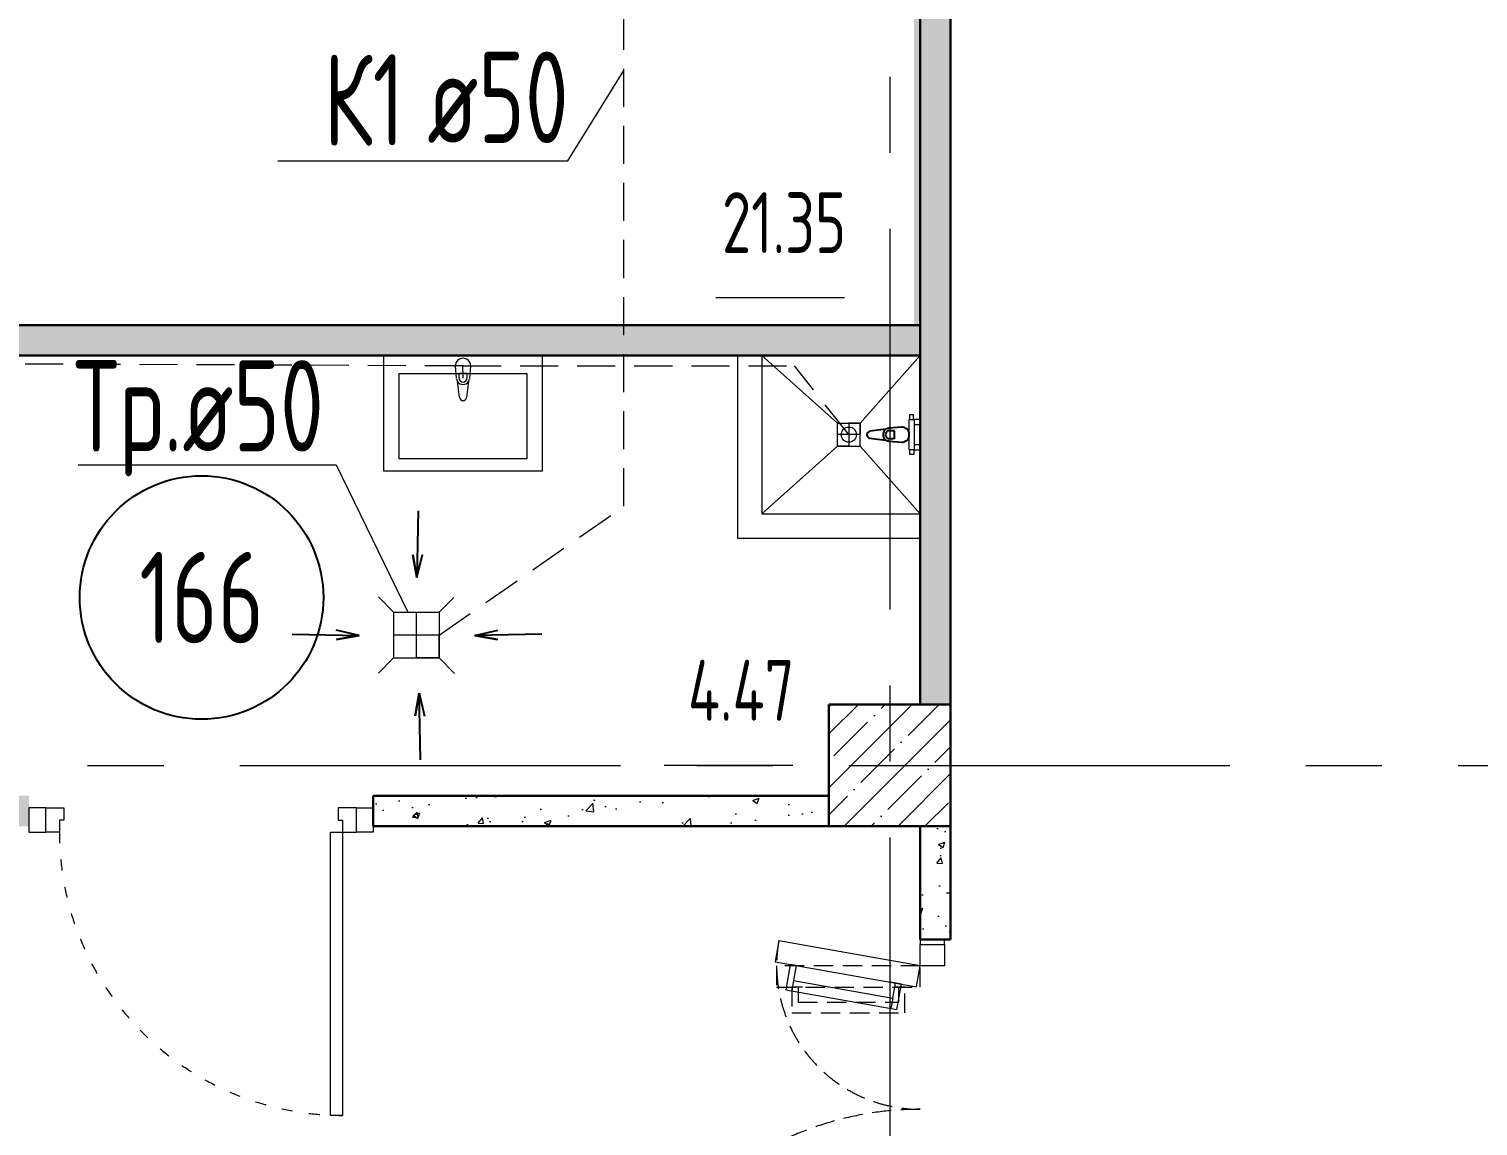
# Model space of a CAD drawing. Header units: millimetres. Extents: x -8689834 to 9419935, y -370377 to 166066.
# Drawn here: x -185060 to -180302, y 117416 to 121020 of the extents above; entities that cross this region are included whole.
import ezdxf
from ezdxf import colors
from ezdxf.entities.mleader import LeaderData, LeaderLine
from ezdxf.enums import TextEntityAlignment as Align
from ezdxf.math import Vec2, Vec3

# ---------------------------------------------------------------- set-up
doc = ezdxf.new("R2010")
doc.units = ezdxf.units.MM
doc.header["$MEASUREMENT"] = 0
for name, pattern in [('01_base$0$DASHED2', [0.375, 0.25, -0.125]), ('ACAD_ISO03W100', [30, 12, -18]), ('CENTER', [2, 1.25, -0.25, 0.25, -0.25]), ('DASHED', [19.05, 12.7, -6.35])]:
    doc.linetypes.add(name, pattern=pattern)
doc.layers.get('0').update_dxf_attribs({"color": 250, "lineweight": 9})
for name, color, linetype, lineweight in [('_0', 250, 'Continuous', 9), ('АР_Двери', 175, 'Continuous', 18), ('АР_Колонны', 250, 'Continuous', 30), ('АР_Колонны Штрих', 250, 'Continuous', 5), ('АР_Маркер экспликации', 239, 'Continuous', 13), ('АР_Номер помещения', 1, 'Continuous', 25), ('АР_Оси', 195, 'Continuous', 9), ('АР_Отметки', 250, 'Continuous', 15), ('АР_Перегородки витражные', 152, 'Continuous', 13), ('АР_Перегородки газоблок', 165, 'Continuous', 30), ('АР_Перегородки газоблок_Штрих', 165, 'Continuous', 5), ('АР_Помещения_площадь', 19, 'Continuous', 9), ('АР_тонкая линия', 250, 'Continuous', 0), ('ВК_канализация', 32, 'Continuous', 30)]:
    doc.layers.add(name, color=color, linetype=linetype, lineweight=lineweight)
for name, color, linetype in [('Строит. поддон', 7, 'Continuous'), ('ТХ_ВК_оборуд.ТХ', 250, 'Continuous'), ('ТХ_ВК_трапы', 5, 'Continuous'), ('ТХ_сантехника', 253, 'Continuous')]:
    doc.layers.add(name, color=color, linetype=linetype)
doc.styles.add('ISOCPEUR', font='isocpeur.ttf', dxfattribs={"width": 0.7})
doc.styles.get("Standard").update_dxf_attribs({"font": 'isocpeur.ttf', "width": 0.7})
pattern_1 = [(50, (0, 0), (215.17805, -18.82564), [22.5, -247.5]), (355, (0, 0), (-41.6254, 225.65764), [18, -198]), (100.45144, (17.93, -1.57), (173.55265, 206.832), [19.12206, -210.34263]), (46.1842, (0, 60), (320.1724, -49.65578), [33.75, -371.25]), (96.63564, (26.68, 55.86), (280.3986, 292.2356), [28.6831, -315.51413]), (351.18416, (0, 60), (280.3986, 292.2356), [27, -297]), (21, (30, 45), (179.07212, -120.78567), [22.5, -247.5]), (326, (30, 45), (72.9946, 217.54501), [18, -198]), (71.45144, (44.92, 34.93), (252.06671, 96.75935), [19.12206, -210.34263]), (37.5, (0, 0), (3.647957, 99.868156), [0, -195.6, 0, -201, 0, -198.75]), (7.5, (0, 0), (78.92086, 118.323514), [0, -114.6, 0, -191.1, 0, -75.75]), (327.5, (-66.9, 0), (160.14673, -6.766462), [0, -75, 0, -234, 0, -310.5]), (317.5, (-96.9, 0), (174.95585, 30.031495), [0, -97.5, 0, -155.4, 0, -220.5])]

# ---------------------------------------------------------------- blocks, each defined once
blk = doc.blocks.new('*U689')
for points in [[(-55, -80), (-55, 0), (-115, 0), (-115, -40), (-100, -40), (-100, -80), (-55, -80)], [(0, 0), (0, -80), (-55, -80), (-55, 0), (0, 0)], [(-1130, 0), (-1130, -80), (-1075, -80), (-1075, 0), (-1130, 0)], [(-1075, -80), (-1075, 0), (-1015, 0), (-1015, -40), (-1030, -40), (-1030, -80), (-1075, -80)]]:
    blk.add_lwpolyline(points)
blk.add_lwpolyline([(-100, -80), (-100, -1010), (-140, -1010), (-140, -80)], close=True)
at = {"linetype": 'ACAD_ISO03W100', "ltscale": 3}
blk.add_arc((-100, -80), 930, 180, 270, dxfattribs=at)
blk = doc.blocks.new('*U32')
at = {"layer": 'АР_Номер помещения', "color": 7}
blk.add_circle((-263.9, -2290.1), 400, dxfattribs=at)
at = {"layer": 'АР_Помещения_площадь', "color": 7}
blk.add_line((1800.3, -4019.8), (1377.9, -4019.8), dxfattribs=at)
at = {"color": 7, "style": 'ISOCPEUR', "width": 0.7, "flags": 1}
blk.add_attdef('КАТЕГОРИЯ', (-499.2, -2092.2), '', height=250, dxfattribs=at)
at = {"layer": 'АР_Номер помещения', "color": 7, "style": 'ISOCPEUR', "width": 0.7}
blk.add_attdef('НОМЕР_ПОМЕЩЕНИЯ', text='', height=300, dxfattribs=at).set_placement((-263.9, -2290.1), align=Align.MIDDLE_CENTER)
at = {"layer": 'АР_Помещения_площадь', "color": 7, "lineweight": 30, "width": 0.7, "flags": 104}
blk.add_attdef('ИМЯ_ПОМЕЩЕНИЯ', text='', height=100, dxfattribs=at).set_placement((157.6, 1217.1), align=Align.MIDDLE_CENTER)
at = {"layer": 'АР_Помещения_площадь', "color": 7, "style": 'ISOCPEUR', "width": 0.7}
blk.add_attdef('ПЛОЩАДЬ_ПОМЕЩЕНИЯ', text='', height=200, dxfattribs=at).set_placement((1805.1, -3773.3), align=Align.MIDDLE_RIGHT)
blk = doc.blocks.new('*U34')
at = {"layer": 'АР_Номер помещения', "color": 7}
blk.add_circle((-30.8, -1656.5), 400, dxfattribs=at)
at = {"layer": 'АР_Помещения_площадь', "color": 7}
blk.add_line((1910.9, -2207.8), (1488.5, -2207.8), dxfattribs=at)
at = {"color": 7, "style": 'ISOCPEUR', "width": 0.7, "flags": 1}
blk.add_attdef('КАТЕГОРИЯ', (-499.2, -2092.2), '', height=250, dxfattribs=at)
at = {"layer": 'АР_Номер помещения', "color": 7, "style": 'ISOCPEUR', "width": 0.7}
blk.add_attdef('НОМЕР_ПОМЕЩЕНИЯ', text='', height=300, dxfattribs=at).set_placement((-30.8, -1656.5), align=Align.MIDDLE_CENTER)
at = {"layer": 'АР_Помещения_площадь', "color": 7, "lineweight": 30, "width": 0.7, "flags": 104}
blk.add_attdef('ИМЯ_ПОМЕЩЕНИЯ', text='', height=100, dxfattribs=at).set_placement((157.6, 1217.1), align=Align.MIDDLE_CENTER)
at = {"layer": 'АР_Помещения_площадь', "color": 7, "style": 'ISOCPEUR', "width": 0.7}
blk.add_attdef('ПЛОЩАДЬ_ПОМЕЩЕНИЯ', text='', height=200, dxfattribs=at).set_placement((1915.7, -1961.3), align=Align.MIDDLE_RIGHT)
blk = doc.blocks.new('1700-3')
for p, q in [((-415.6, 1464.7), (-421.7, 1430.3)), ((-89.7, 1407.3), (-95.8, 1372.8))]:
    blk.add_line(p, q)
at = {"linetype": 'DASHED', "ltscale": 5}
for p, q in [((-80.2, 100.2), (-83.2, 135)), ((-991.2, 20.5), (-994.2, 55.3))]:
    blk.add_line(p, q, dxfattribs=at)
for points in [[(-476.3, 1526), (-12.1, 1444.2), (0, 1513), (-464.1, 1594.8)], [(0, -13), (-1050.7, -104.9), (-1056.8, -35.3), (-6.1, 56.6)]]:
    blk.add_lwpolyline(points, close=True)
for points in [[(80, 1600), (0, 1600), (0, 1583), (80, 1583), (80, 1600)], [(0, 1583), (80, 1583), (80, 1513), (50, 1513), (50, 1513), (0, 1513), (0, 1583)], [(-392.2, 1511.2), (-426.7, 1517.3), (-441.4, 1433.7), (-76.1, 1369.3), (-61.4, 1452.9), (-95.8, 1459)], [(-407, 1513.8), (-415.6, 1464.7), (-89.7, 1407.3), (-81.1, 1456.4)], [(-971.9, -27.9), (-1006.8, -31), (-1014.2, 53.6), (-63.3, 136.8), (-55.9, 52.2), (-90.8, 49.2)], [(-986.8, -29.2), (-991.2, 20.5), (-80.2, 100.2), (-75.8, 50.5)], [(0, -83), (80, -83), (80, -13), (50, -13), (50, -13), (0, -13), (0, -83)], [(80, -100), (0, -100), (0, -83), (80, -83), (80, -100)]]:
    blk.add_lwpolyline(points)
for points in [[(-471.3, 1443.1), (0, 1443.1), (0, 1513), (-471.3, 1513)], [(0, -13), (-1054.7, -13), (-1054.7, 56.9), (0, 56.9)]]:
    blk.add_lwpolyline(points, close=True, dxfattribs=at)
for points in [[(-385.9, 1443.1), (-420.9, 1443.1), (-420.9, 1358.3), (-50, 1358.3), (-50, 1443.1), (-85, 1443.1)], [(-400.9, 1443.1), (-400.9, 1393.3), (-70, 1393.3), (-70, 1443.1)], [(-969.5, 56.9), (-1004.5, 56.9), (-1004.5, 141.7), (-50, 141.7), (-50, 56.9), (-85, 56.9)], [(-984.5, 56.9), (-984.5, 106.7), (-70, 106.7), (-70, 56.9)]]:
    blk.add_lwpolyline(points, dxfattribs=at)
for centre, radius, start, end in [((0, 1513), 471.3, 170, 270), ((0, -13), 1054.7, 90, 181.2023)]:
    blk.add_arc(centre, radius, start, end, dxfattribs=at)
blk = doc.blocks.new('Из_буфера27431')
at = {"linetype": 'Continuous', "lineweight": 5}
for p, q in [((-138.5, 11.1), (-85.6, 17.7)), ((-138.5, 11.1), (-85.6, 17.7)), ((-76.1, 21), (-34.1, 25)), ((-76.1, 21), (-34.1, 25)), ((-59, 13.6), (-73.9, 13.6)), ((-59, 13.6), (-73.9, 13.6)), ((-59, -13.6), (-59, 13.6)), ((-59, -13.6), (-59, 13.6)), ((-85.6, -17.7), (-138.5, -11.1)), ((-85.6, -17.7), (-138.5, -11.1)), ((-34.1, -25), (-76.1, -21)), ((-34.1, -25), (-76.1, -21)), ((-73.9, -13.6), (-59, -13.6)), ((-73.9, -13.6), (-59, -13.6))]:
    blk.add_line(p, q, dxfattribs=at)
for points in [[(0, -260), (-380, -260), (-380, 260), (0, 260)], [(-59, -210), (-339.1, -210), (-339.1, 210), (-59, 210)], [(-59, -210), (-339.1, -210), (-339.1, 210), (-59, 210)]]:
    blk.add_lwpolyline(points, close=True, dxfattribs=at)
for centre, radius, start, end in [((-137.1, 0), 11.2, 97.1389, 262.8611), ((-137.1, 0), 11.2, 97.1389, 262.8611), ((-74.2, 0), 21.1, 122.771, 237.229), ((-74.2, 0), 21.1, 122.771, 237.229), ((-73.9, 0), 13.6, 90, 270), ((-73.9, 0), 13.6, 90, 270), ((-74.2, 0), 21.1, 95.1696, 122.771), ((-74.2, 0), 21.1, 95.1696, 122.771), ((-34.1, 0), 25, 270, 90), ((-34.1, 0), 25, 270, 90), ((-74.2, 0), 21.1, 237.229, 264.8304), ((-74.2, 0), 21.1, 237.229, 264.8304)]:
    blk.add_arc(centre, radius, start, end, dxfattribs=at)
blk = doc.blocks.new('_DotSmall')
at = {"color": 0, "linetype": 'ByBlock', "const_width": 0.5}
blk.add_lwpolyline([(-0.0625, 0, 1), (0.0625, 0, 1)], format="xyb", close=True, dxfattribs=at)
blk = doc.blocks.new('смеситель короткий')
for p, q in [((42, 21), (0, 25)), ((24.9, 13.6), (39.8, 13.6)), ((24.9, -13.6), (24.9, 13.6)), ((104.4, 11.1), (51.5, 17.7)), ((0, -25), (42, -21)), ((39.8, -13.6), (24.9, -13.6)), ((51.5, -17.7), (104.4, -11.1))]:
    blk.add_line(p, q)
for centre, major_axis, start_param, end_param in [((0, 0), (-17.7, 17.7), -0.785398, 2.356194), ((39.8, 0), (9.62, 9.62), 3.926991, 7.068583), ((40.1, 0), (-14.9, 14.9), -1.35736, -0.875625), ((40.1, 0), (14.9, 14.9), 4.498953, 6.496621), ((103, 0), (7.91, 7.91), 4.051589, 6.943986), ((40.1, 0), (14.9, 14.9), 4.017217, 4.498953)]:
    blk.add_ellipse(centre, major_axis=major_axis, ratio=1, start_param=start_param, end_param=end_param)
blk = doc.blocks.new('Трап ТХ')
at = {"layer": 'ТХ_ВК_трапы', "color": 18, "lineweight": 0, "true_color": 0x000000}
for p, q in [((305243.2, -196674.3), (305292.9, -196724.5)), ((305491.2, -196675.5), (305442.2, -196724.5)), ((305292.9, -196724.5), (305292.9, -196874.5)), ((305292.9, -196724.5), (305442.2, -196724.5)), ((305367.6, -196874.5), (305367.6, -196724.5)), ((305442.2, -196724.5), (305442.2, -196874.5)), ((305442.2, -196799.5), (305292.9, -196799.5)), ((305442.2, -196874.5), (305442.2, -196799.5)), ((305243.2, -196924.3), (305292.9, -196874.5)), ((305292.9, -196874.5), (305442.2, -196874.5)), ((305442.2, -196874.5), (305367.6, -196874.5)), ((305493.2, -196925.5), (305442.2, -196874.5))]:
    blk.add_line(p, q, dxfattribs=at)
blk = doc.blocks.new('A$C985b353d')
at = {"layer": 'ТХ_ВК_трапы', "color": 18, "ltscale": 100, "true_color": 0x000000}
for p, q in [((6.4, 408.7), (2.2, 189.2)), ((2.2, 189.2), (-11.2, 263.5)), ((-11.2, 263.5), (2.2, 189.2)), ((2.2, 189.2), (19.8, 264.3)), ((-407.4, 3.3), (-187.9, -0.9)), ((-187.9, -0.9), (-263, 16.7)), ((192.3, -0.9), (267.4, 16.7)), ((411.8, 3.3), (192.3, -0.9)), ((-187.9, -0.9), (-262.2, -14.3)), ((-262.2, -14.3), (-187.9, -0.9)), ((192.3, -0.9), (266.6, -14.3)), ((266.6, -14.3), (192.3, -0.9)), ((9.7, -190.8), (-3.8, -265.2)), ((-3.8, -265.2), (9.7, -190.8)), ((13.8, -410.3), (9.7, -190.8)), ((9.7, -190.8), (27.3, -265.9))]:
    blk.add_line(p, q, dxfattribs=at)

msp = doc.modelspace()

# ---------------------------------------------------------------- hatches: boundary and pattern name
at = {"layer": 'АР_Колонны Штрих', "ltscale": 100}
h = msp.add_hatch(dxfattribs=at)
h.set_pattern_fill('ANSI35', scale=500)
h.set_pattern_definition([(45, (-1139486.01, 158672.16), (-88.388348, 88.388348), []), (45, (-1139397.63, 158672.16), (-88.388348, 88.388348), [156.25, -31.25, 0, -31.25])])
h.paths.add_polyline_path([(-182033.9, 118800.7), (-182433.9, 118800.7), (-182433.9, 118400.7), (-182033.9, 118400.7)])
at = {"layer": 'АР_Перегородки газоблок_Штрих', "ltscale": 100}
h = msp.add_hatch(dxfattribs=at)
h.set_pattern_fill('AR-CONC', scale=30)
h.set_pattern_definition(pattern_1)
h.paths.add_polyline_path([(-185284.4, 124600.7), (-185384.4, 124600.7), (-185384.4, 118400.7), (-185060.2, 118400.7), (-185060.2, 118500.7), (-185284.4, 118500.7), (-185284.4, 119947.2), (-183895, 119947.2), (-183375, 119947.2), (-182233.9, 119947.2), (-182233.9, 120047.2), (-185284.4, 120047.2)])
h.paths.add_polyline_path([(-185284.4, 127350.7), (-185384.4, 127350.7), (-185384.4, 124600.7), (-185264.4, 124600.7)])
h.paths.add_polyline_path([(-182033.9, 124400.7), (-182133.9, 124400.7), (-182133.9, 123035.6), (-182154, 121795.6), (-182154, 120047.2), (-182233.9, 120047.2), (-182233.9, 119947.2), (-182133.9, 119947.2), (-182133.9, 119327.2), (-182133.9, 118800.7), (-182033.9, 118800.7)])
h = msp.add_hatch(dxfattribs=at)
h.set_pattern_fill('AR-CONC', scale=30)
h.set_pattern_definition(pattern_1)
h.paths.add_polyline_path([(-182433.9, 118500.7), (-183960.2, 118500.7), (-183960.2, 118400.7), (-182433.9, 118400.7)])
h = msp.add_hatch(dxfattribs=at)
h.set_pattern_fill('AR-CONC', scale=30)
h.set_pattern_definition(pattern_1)
h.paths.add_polyline_path([(-182033.9, 118400.7), (-182133.9, 118400.7), (-182133.9, 118029), (-182033.9, 118029)])

# ---------------------------------------------------------------- linework, layer by layer
at = {"color": 244, "linetype": '01_base$0$DASHED2', "ltscale": 500, "true_color": 0x991b1e}
for points in [[(-183635, 119913), (-185226.8, 119919.4)], [(-183635, 119913), (-182546.2, 119913)], [(-182368.2, 119687.2), (-182546.2, 119913)]]:
    msp.add_lwpolyline(points, dxfattribs=at)
at = {"layer": '_0', "ltscale": 500}
msp.add_lwpolyline([(-184243, 120586.8), (-183290.5, 120586.8), (-183107, 120883.7)], dxfattribs=at)
at = {"layer": 'АР_Колонны', "color": 7, "ltscale": 100}
msp.add_lwpolyline([(-182433.9, 118800.7), (-182033.9, 118800.7), (-182033.9, 118400.7), (-182433.9, 118400.7)], close=True, dxfattribs=at)
at = {"layer": 'АР_Оси', "color": 7, "linetype": 'CENTER', "ltscale": 1000}
for p, q in [((-182233.9, 134363.2), (-182233.9, 78630.8)), ((-224367.6, 118600.7), (-141189.2, 118600.7))]:
    msp.add_line(p, q, dxfattribs=at)
at = {"layer": 'АР_Перегородки газоблок', "color": 7, "ltscale": 100}
for p, q in [((-182133.9, 118400.7), (-182133.9, 118029)), ((-182133.9, 118029), (-182033.9, 118029))]:
    msp.add_line(p, q, dxfattribs=at)
for points in [[(-182133.9, 124400.7), (-182133.9, 118800.7)], [(-182033.9, 124400.7), (-182033.9, 118800.7)], [(-185284.4, 120047.2), (-182133.9, 120047.2)], [(-182133.9, 119947.2), (-185284.4, 119947.2)], [(-183930.2, 118500.7), (-182433.9, 118500.7)], [(-183930.2, 118400.7), (-183930.2, 118500.7)], [(-182433.9, 118400.7), (-183930.2, 118400.7)], [(-182033.9, 118400.7), (-182033.9, 118029)]]:
    msp.add_lwpolyline(points, dxfattribs=at)
at = {"layer": 'ВК_канализация', "color": 244, "linetype": '01_base$0$DASHED2', "lineweight": 13, "ltscale": 500, "true_color": 0x991b1e}
msp.add_lwpolyline([(-183713.6, 119028.6), (-183107, 119451.7), (-183107, 122770.1), (-183024.5, 122853.1), (-182719.4, 122852.4)], dxfattribs=at)
at = {"layer": 'ВК_канализация', "color": 244, "lineweight": 13, "ltscale": 500, "true_color": 0x991b1e}
msp.add_lwpolyline([(-183635, 119873), (-183635.1, 119915.6)], dxfattribs=at)
at = {"layer": 'ВК_канализация', "color": 18, "lineweight": 13, "ltscale": 500, "true_color": 0x000000}
msp.add_lwpolyline([(-184899.1, 119587.5), (-184051.9, 119587.5), (-183816.4, 119103.6)], dxfattribs=at)
at = {"layer": 'Строит. поддон', "color": 7, "lineweight": 0}
for p, q in [((-182733.9, 119947.2), (-182733.9, 119347.2)), ((-182169.7, 119736.6), (-182154, 119736.6)), ((-182169.5, 119678.3), (-182169.7, 119736.6)), ((-182155.4, 119752.3), (-182168.4, 119752.2)), ((-182168.4, 119752.2), (-182168.4, 119736.6)), ((-182155.3, 119736.6), (-182155.4, 119752.3)), ((-182133.9, 119736.7), (-182154, 119736.6)), ((-182154, 119736.6), (-182153.8, 119637.6)), ((-182154, 119721), (-182133.9, 119721)), ((-182169.5, 119637.6), (-182169.5, 119678.3)), ((-182153.8, 119637.6), (-182169.5, 119637.6)), ((-182168.1, 119622), (-182168.2, 119637.6)), ((-182155.1, 119622), (-182168.1, 119622)), ((-182155.1, 119637.6), (-182155.1, 119622)), ((-182133.9, 119653.3), (-182153.9, 119653.3)), ((-182153.8, 119637.6), (-182133.9, 119637.7)), ((-182733.9, 119347.2), (-182133.9, 119347.2))]:
    msp.add_line(p, q, dxfattribs=at)
msp.add_lwpolyline([(-182653.9, 119427.2), (-182405.5, 119649.7), (-182405.5, 119724.7), (-182653.9, 119947.2), (-182405.5, 119724.7), (-182330.9, 119724.7), (-182133.9, 119947.2), (-182330.9, 119724.7), (-182368.2, 119724.7), (-182368.2, 119649.7), (-182405.5, 119649.7), (-182330.9, 119649.7), (-182133.9, 119427.2), (-182330.9, 119649.7), (-182330.9, 119724.7), (-182330.9, 119687.2), (-182405.5, 119687.2)], dxfattribs=at)
msp.add_lwpolyline([(-182653.9, 119427.2), (-182133.9, 119427.2), (-182133.9, 119947.2), (-182653.9, 119947.2)], close=True, dxfattribs=at)
msp.add_circle((-182368.2, 119687.2, 0), 25, dxfattribs=at)

# ---------------------------------------------------------------- block references
at = {"layer": 'АР_Двери', "color": 7}
msp.add_blockref('*U689', (-183930.2, 118460.7), dxfattribs=at)
at = {"layer": 'АР_Маркер экспликации', "color": 7}
ref = msp.add_blockref('*U32', (-184182.2, 124157), dxfattribs=at)
ref.add_attrib('НОМЕР_ПОМЕЩЕНИЯ', '165', dxfattribs={"layer": 'АР_Номер помещения', "color": 7, "height": 300, "style": 'ISOCPEUR', "width": 0.7}).set_placement((-184446.1, 121866.9), align=Align.MIDDLE_CENTER)
ref.add_attrib('ПЛОЩАДЬ_ПОМЕЩЕНИЯ', '21.35', dxfattribs={"layer": 'АР_Помещения_площадь', "color": 7, "height": 200, "style": 'ISOCPEUR', "width": 0.7}).set_placement((-182377, 120383.7), align=Align.MIDDLE_RIGHT)
ref = msp.add_blockref('*U34', (-184462.7, 120808.5), dxfattribs=at)
ref.add_attrib('НОМЕР_ПОМЕЩЕНИЯ', '166', dxfattribs={"layer": 'АР_Номер помещения', "color": 7, "height": 300, "style": 'ISOCPEUR', "width": 0.7}).set_placement((-184493.5, 119152), align=Align.MIDDLE_CENTER)
ref.add_attrib('ПЛОЩАДЬ_ПОМЕЩЕНИЯ', '4.47', dxfattribs={"layer": 'АР_Помещения_площадь', "color": 7, "height": 200, "style": 'ISOCPEUR', "width": 0.7}).set_placement((-182546.9, 118847.2), align=Align.MIDDLE_RIGHT)
at = {"layer": 'АР_Перегородки витражные', "color": 7}
msp.add_blockref('1700-3', (-182133.9, 116429), dxfattribs=at)
at = {"layer": 'АР_тонкая линия', "color": 7, "ltscale": 500}
msp.add_blockref('A$C985b353d', (-183788.3, 119028.6), dxfattribs=at)
at = {"layer": 'Строит. поддон', "color": 7, "lineweight": 0, "rotation": 180}
msp.add_blockref('смеситель короткий', (-182194.6, 119687.1), dxfattribs=at)
at = {"layer": 'ТХ_ВК_оборуд.ТХ', "color": 7}
msp.add_blockref('Трап ТХ', (-489155.8, 315828.1), dxfattribs=at)
at = {"layer": 'ТХ_сантехника', "color": 7, "ltscale": 100, "rotation": 90}
msp.add_blockref('Из_буфера27431', (-183635, 119947.2), dxfattribs=at)

# ---------------------------------------------------------------- texts
at = {"layer": 'ВК_канализация', "color": 18, "ltscale": 100, "true_color": 0x000000, "char_height": 300, "attachment_point": 4, "style": 'ISOCPEUR'}
for s, insert, width in [('К1', (-184092.9, 120786.6), 5891.51), ('\\pxi-1,l1,t1,5;ø50', (-183752.5, 120795.4), 7500), ('\\pxi-1,l1,t1,5;Тр.ø50', (-184913.8, 119741.1), 7500)]:
    msp.add_mtext(s, dxfattribs=dict(at, insert=insert, width=width))

# ---------------------------------------------------------------- leaders
at = {"layer": 'АР_Отметки', "color": 7}
ml = msp.add_multileader_mtext('Standard', dxfattribs=at)
ml.set_content('-0,125', color=7, style='ISOCPEUR')
ml.set_leader_properties(color=256, linetype='Continuous', lineweight=-1)
ml.set_arrow_properties(name='DOTSMALL')
ml.build(insert=Vec2(0, 0))
ml.multileader.update_dxf_attribs({"has_text_frame": 1, "text_left_attachment_type": 4, "text_right_attachment_type": 4, "dogleg_length": 100, "arrow_head_size": 180})
ctx = ml.context
ctx.base_point, ctx.char_height, ctx.arrow_head_size, ctx.landing_gap_size, ctx.plane_origin = Vec3(-187473, 132116.8), 250, 180, 50, Vec3(-189634.2, 131168.1)
ctx.left_attachment, ctx.right_attachment = 4, 4
notes = []
notes.append((ctx, [(0, (0, 0, 0), (0, 0), (1, 0), 1, [])]))
ctx.mtext.insert, ctx.mtext.width, ctx.mtext.line_spacing_style, ctx.mtext.flow_direction = Vec3(-187423, 132450.2), 852.697, 2, 5
ml = msp.add_multileader_mtext('Standard', dxfattribs=at)
ml.set_content('Л.4', color=7, style='ISOCPEUR')
ml.set_leader_properties(color=256, linetype='Continuous', lineweight=-1)
ml.set_arrow_properties(name='DOTSMALL')
ml.build(insert=Vec2(0, 0))
ml.multileader.update_dxf_attribs({"has_text_frame": 1, "text_left_attachment_type": 4, "text_right_attachment_type": 4, "dogleg_length": 100, "arrow_head_size": 180})
ctx = ml.context
ctx.base_point, ctx.char_height, ctx.arrow_head_size, ctx.landing_gap_size, ctx.plane_origin = Vec3(-184816.3, 129601.6), 250, 180, 50, Vec3(-159580.4, 117978.5)
ctx.left_attachment, ctx.right_attachment = 4, 4
notes.append((ctx, [(0, (0, 0, 0), (0, 0), (1, 0), 1, [])]))
ctx.mtext.insert, ctx.mtext.width, ctx.mtext.line_spacing_style, ctx.mtext.flow_direction = Vec3(-184766.3, 129934.9), 852.697, 2, 5
ml = msp.add_multileader_mtext('Standard', dxfattribs=at)
ml.set_content('-0,125', color=7, style='ISOCPEUR')
ml.set_leader_properties(color=256, linetype='Continuous', lineweight=-1)
ml.set_arrow_properties(name='DOTSMALL')
ml.build(insert=Vec2(0, 0))
ml.multileader.update_dxf_attribs({"has_text_frame": 1, "text_left_attachment_type": 4, "text_right_attachment_type": 4, "dogleg_length": 100, "arrow_head_size": 180})
ctx = ml.context
ctx.base_point, ctx.char_height, ctx.arrow_head_size, ctx.landing_gap_size, ctx.plane_origin = Vec3(-195757, 129158.5), 250, 180, 50, Vec3(-197918.2, 128209.7)
ctx.left_attachment, ctx.right_attachment = 4, 4
notes.append((ctx, [(0, (0, 0, 0), (0, 0), (1, 0), 1, [])]))
ctx.mtext.insert, ctx.mtext.width, ctx.mtext.line_spacing_style, ctx.mtext.flow_direction = Vec3(-195707, 129491.8), 852.697, 2, 5
ml = msp.add_multileader_mtext('Standard', dxfattribs=at)
ml.set_content('-0,125', color=7, style='ISOCPEUR')
ml.set_leader_properties(color=256, linetype='Continuous', lineweight=-1)
ml.set_arrow_properties(name='DOTSMALL')
ml.build(insert=Vec2(0, 0))
ml.multileader.update_dxf_attribs({"has_text_frame": 1, "text_left_attachment_type": 4, "text_right_attachment_type": 4, "dogleg_length": 100, "arrow_head_size": 180})
ctx = ml.context
ctx.base_point, ctx.char_height, ctx.arrow_head_size, ctx.landing_gap_size, ctx.plane_origin = Vec3(-187273.2, 126557.9), 250, 180, 50, Vec3(-189434.5, 125609.2)
ctx.left_attachment, ctx.right_attachment = 4, 4
notes.append((ctx, [(0, (0, 0, 0), (0, 0), (1, 0), 1, [])]))
ctx.mtext.insert, ctx.mtext.width, ctx.mtext.line_spacing_style, ctx.mtext.flow_direction = Vec3(-187223.2, 126891.3), 852.697, 2, 5
ml = msp.add_multileader_mtext('Standard', dxfattribs=at)
ml.set_content('-0,125', color=7, style='ISOCPEUR')
ml.set_leader_properties(color=256, linetype='Continuous', lineweight=-1)
ml.set_arrow_properties(name='DOTSMALL')
ml.build(insert=Vec2(0, 0))
ml.multileader.update_dxf_attribs({"has_text_frame": 1, "text_left_attachment_type": 4, "text_right_attachment_type": 4, "dogleg_length": 100, "arrow_head_size": 180})
ctx = ml.context
ctx.base_point, ctx.char_height, ctx.arrow_head_size, ctx.landing_gap_size, ctx.plane_origin = Vec3(-204881.2, 122200.4), 250, 180, 50, Vec3(-207042.4, 121251.7)
ctx.left_attachment, ctx.right_attachment = 4, 4
notes.append((ctx, [(0, (0, 0, 0), (0, 0), (1, 0), 1, [])]))
ctx.mtext.insert, ctx.mtext.width, ctx.mtext.line_spacing_style, ctx.mtext.flow_direction = Vec3(-204831.2, 122533.8), 852.697, 2, 5
ml = msp.add_multileader_mtext('Standard', dxfattribs=at)
ml.set_content('{\\W0.8;-2,730}', color=7, style='ISOCPEUR')
ml.set_leader_properties(color=256, linetype='Continuous', lineweight=-1)
ml.set_arrow_properties(name='DOTSMALL')
ml.build(insert=Vec2(0, 0))
ml.multileader.update_dxf_attribs({"has_text_frame": 1, "text_left_attachment_type": 4, "text_right_attachment_type": 4, "dogleg_length": 100, "arrow_head_size": 180})
ctx = ml.context
ctx.base_point, ctx.char_height, ctx.arrow_head_size, ctx.landing_gap_size, ctx.plane_origin = Vec3(-314791.3, 121809, 0), 250, 180, 50, Vec3(-319449.8, 117956.7, 0)
ctx.left_attachment, ctx.right_attachment = 4, 4
notes.append((ctx, [(0, (0, 0, 0), (0, 0), (1, 0), 1, [])]))
ctx.mtext.insert, ctx.mtext.width, ctx.mtext.defined_height, ctx.mtext.line_spacing_style, ctx.mtext.flow_direction = Vec3(-314741.3, 122142.4, 0), 769.989, 343.9, 2, 5
ml = msp.add_multileader_mtext('Standard', dxfattribs=at)
ml.set_content('{\\W0.8;-2,430}', color=7, style='ISOCPEUR')
ml.set_leader_properties(color=256, linetype='Continuous', lineweight=-1)
ml.set_arrow_properties(name='DOTSMALL')
ml.build(insert=Vec2(0, 0))
ml.multileader.update_dxf_attribs({"has_text_frame": 1, "text_left_attachment_type": 4, "text_right_attachment_type": 4, "dogleg_length": 100, "arrow_head_size": 180})
ctx = ml.context
ctx.base_point, ctx.char_height, ctx.arrow_head_size, ctx.landing_gap_size, ctx.plane_origin = Vec3(-301002.2, 120038.6), 250, 180, 50, Vec3(-299949.6, 118383.4)
ctx.left_attachment, ctx.right_attachment = 4, 4
notes.append((ctx, [(0, (0, 0, 0), (0, 0), (1, 0), 1, [])]))
ctx.mtext.insert, ctx.mtext.width, ctx.mtext.line_spacing_style, ctx.mtext.flow_direction = Vec3(-300952.2, 120371.9), 852.697, 2, 5
ml = msp.add_multileader_mtext('Standard', dxfattribs=at)
ml.set_content('{\\W0.8;-2,430}', color=7, style='ISOCPEUR')
ml.set_leader_properties(color=256, linetype='Continuous', lineweight=-1)
ml.set_arrow_properties(name='DOTSMALL')
ml.build(insert=Vec2(0, 0))
ml.multileader.update_dxf_attribs({"has_text_frame": 1, "text_left_attachment_type": 4, "text_right_attachment_type": 4, "dogleg_length": 100, "arrow_head_size": 180})
ctx = ml.context
ctx.base_point, ctx.char_height, ctx.arrow_head_size, ctx.landing_gap_size, ctx.plane_origin = Vec3(-336711.9, 117132.7), 250, 180, 50, Vec3(-335659.2, 115477.5)
ctx.left_attachment, ctx.right_attachment = 4, 4
notes.append((ctx, [(0, (0, 0, 0), (0, 0), (1, 0), 1, [])]))
ctx.mtext.insert, ctx.mtext.width, ctx.mtext.line_spacing_style, ctx.mtext.flow_direction = Vec3(-336661.9, 117466), 852.697, 2, 5
for ctx, leaders in notes:
    for number, flags, end, landing, length, lines in leaders:
        leader = LeaderData()
        leader.index, (leader.has_last_leader_line, leader.has_dogleg_vector, leader.attachment_direction) = number, flags
        leader.last_leader_point, leader.dogleg_vector, leader.dogleg_length = Vec3(end), Vec3(landing), length
        for number, points, colour, breaks in lines:
            line = LeaderLine()
            line.index, line.vertices, line.color, line.breaks = number, Vec3.list(points), colors.encode_raw_color(colour), breaks
            leader.lines.append(line)
        ctx.leaders.append(leader)

doc.saveas('drawing.dxf')
